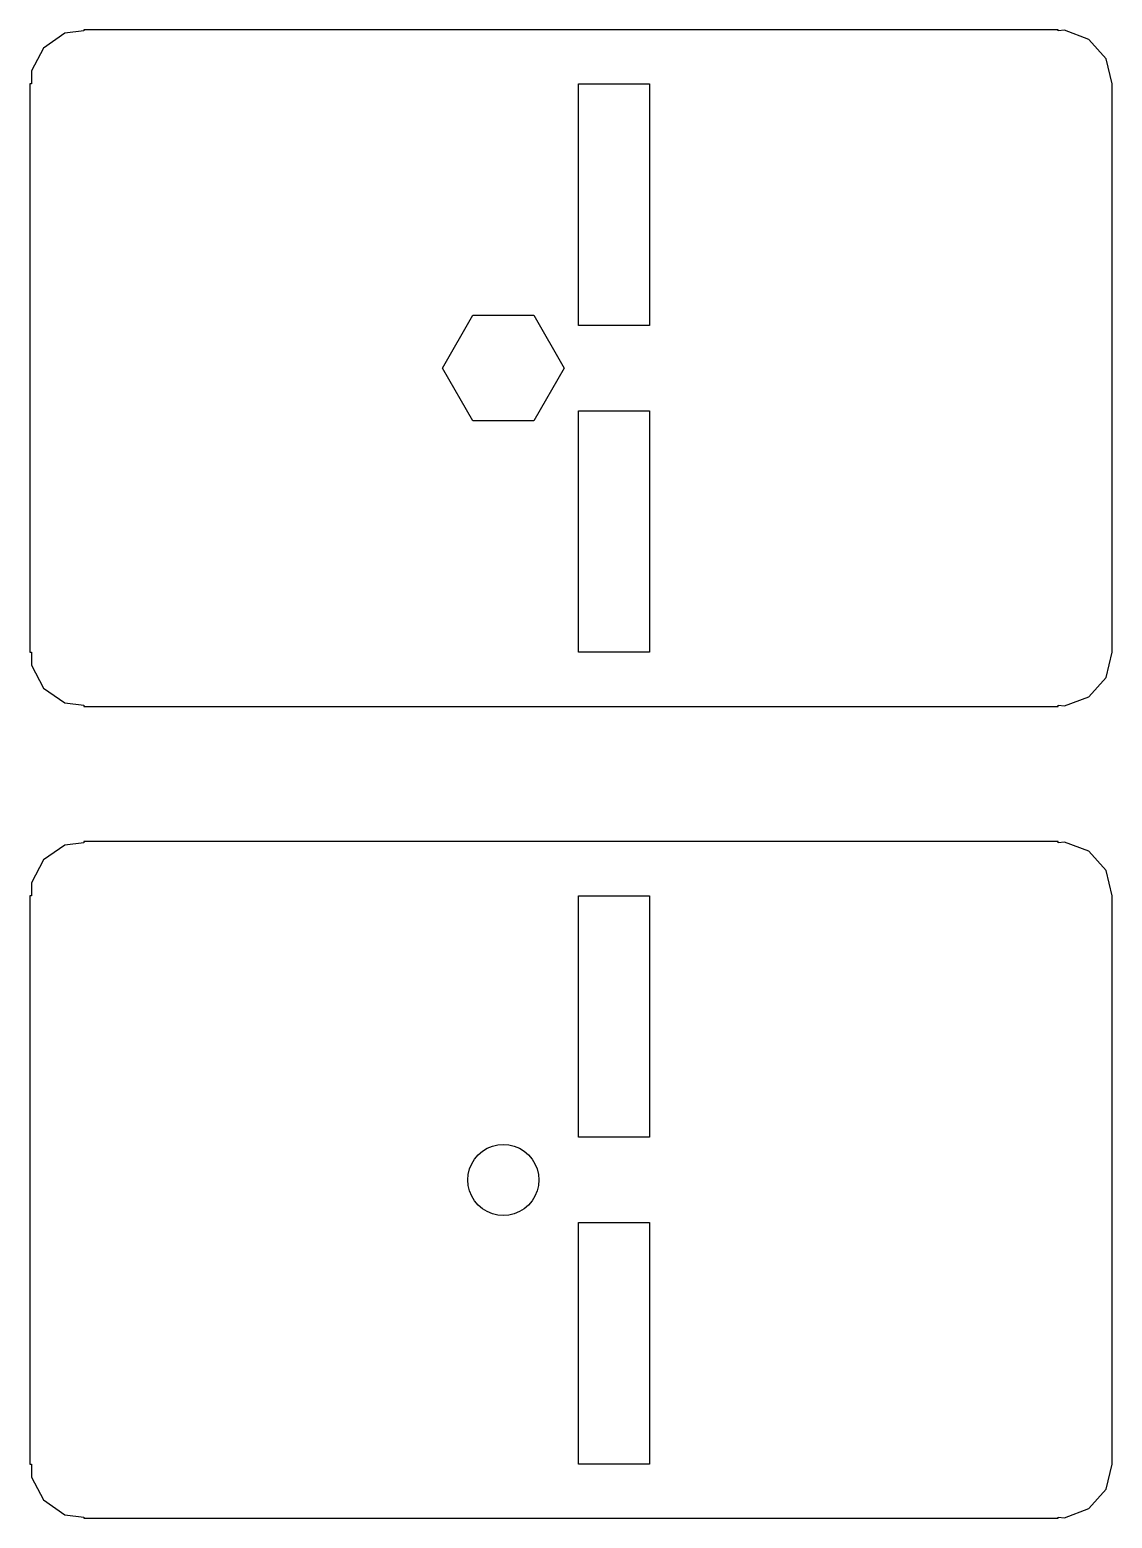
# Model space of a CAD drawing. Header units: metres. Extents: x -40 to 40, y -25 to 85.
import ezdxf

# ---------------------------------------------------------------- set-up
doc = ezdxf.new("R2010")
doc.units = ezdxf.units.M

msp = doc.modelspace()

# ---------------------------------------------------------------- linework, layer by layer
for p, q in [((-37.4184, 84.7401), (-38.994, 83.6525)), ((-36, 84.9123), (-37.4184, 84.7401)), ((36, 85), (-36, 85)), ((-36, 85), (-36, 84.9123)), ((36, 84.9123), (36, 85)), ((36.4821, 84.9708), (36, 84.9123)), ((38.2722, 84.2919), (36.4821, 84.9708)), ((-38.994, 83.6525), (-39.8838, 81.9573)), ((39.5418, 82.8589), (38.2722, 84.2919)), ((40, 81), (39.5418, 82.8589)), ((-39.8838, 81.9573), (-39.8838, 81)), ((-39.8838, 81), (-40, 81)), ((-40, 81), (-40, 39)), ((0.549988, 63.15), (0.549988, 81)), ((0.549988, 81), (5.79999, 81)), ((5.79999, 81), (5.79999, 63.15)), ((40, 39), (40, 81)), ((-9.5, 60), (-7.24998, 63.8971)), ((-7.24998, 63.8971), (-2.75, 63.8971)), ((-2.75, 63.8971), (-0.5, 60)), ((5.79999, 63.15), (0.549988, 63.15)), ((-7.25, 56.1029), (-9.5, 60)), ((-0.5, 60), (-2.75, 56.1029)), ((-2.75, 56.1029), (-7.25, 56.1029)), ((0.549988, 39), (0.549988, 56.85)), ((0.549988, 56.85), (5.79999, 56.85)), ((5.79999, 56.85), (5.79999, 39)), ((-40, 39), (-39.8838, 39)), ((-39.8838, 39), (-39.8838, 38.0427)), ((5.79999, 39), (0.549988, 39)), ((39.5418, 37.1411), (40, 39)), ((-39.8838, 38.0427), (-38.994, 36.3475)), ((-38.994, 36.3475), (-37.4184, 35.2599)), ((38.2722, 35.7081), (39.5418, 37.1411)), ((-37.4184, 35.2599), (-36, 35.0877)), ((36.4821, 35.0292), (38.2722, 35.7081)), ((-36, 35.0877), (-36, 35)), ((-36, 35), (36, 35)), ((36, 35.0877), (36.4821, 35.0292)), ((36, 35), (36, 35.0877)), ((-37.4184, 24.7401), (-38.994, 23.6525)), ((-36, 24.9123), (-37.4184, 24.7401)), ((36, 25), (-36, 25)), ((-36, 25), (-36, 24.9123)), ((36, 24.9123), (36, 25)), ((36.4821, 24.9708), (36, 24.9123)), ((38.2722, 24.2919), (36.4821, 24.9708)), ((39.5418, 22.8589), (38.2722, 24.2919)), ((-38.994, 23.6525), (-39.8838, 21.9573)), ((40, 21), (39.5418, 22.8589)), ((-39.8838, 21), (-40, 21)), ((-40, 21), (-40, -21)), ((-39.8838, 21.9573), (-39.8838, 21)), ((0.549988, 3.14999), (0.549988, 21)), ((0.549988, 21), (5.79999, 21)), ((5.79999, 21), (5.79999, 3.14999)), ((40, -21), (40, 21)), ((-6.54292, 2.12366), (-6.19171, 2.33888)), ((-6.19171, 2.33888), (-5.81116, 2.49652)), ((-5.81116, 2.49652), (-5.41063, 2.59268)), ((-5.41063, 2.59268), (-5, 2.625)), ((-5, 2.625), (-4.58936, 2.59268)), ((-4.58936, 2.59268), (-4.18883, 2.49652)), ((-4.18883, 2.49652), (-3.80827, 2.33888)), ((-3.80827, 2.33888), (-3.45706, 2.12366)), ((5.79999, 3.14999), (0.549988, 3.14999)), ((-7.49652, 0.811157), (-7.33888, 1.19171)), ((-7.33888, 1.19171), (-7.12366, 1.54292)), ((-7.12366, 1.54292), (-6.85614, 1.85614)), ((-6.85614, 1.85614), (-6.54292, 2.12366)), ((-3.45706, 2.12366), (-3.14384, 1.85614)), ((-3.14384, 1.85614), (-2.87633, 1.54292)), ((-2.87633, 1.54292), (-2.6611, 1.19171)), ((-2.6611, 1.19171), (-2.50346, 0.811157)), ((-7.625, 0), (-7.59268, 0.410629)), ((-7.59268, -0.410629), (-7.625, 0)), ((-7.59268, 0.410629), (-7.49652, 0.811157)), ((-2.50346, 0.811157), (-2.40732, 0.410629)), ((-2.40732, 0.410629), (-2.375, 0)), ((-2.375, 0), (-2.40732, -0.410629)), ((-7.49652, -0.811157), (-7.59268, -0.410629)), ((-7.33888, -1.19171), (-7.49652, -0.811157)), ((-2.50346, -0.811157), (-2.6611, -1.19171)), ((-2.40732, -0.410629), (-2.50346, -0.811157)), ((-7.12366, -1.54292), (-7.33888, -1.19171)), ((-6.85614, -1.85614), (-7.12366, -1.54292)), ((-6.54292, -2.12366), (-6.85614, -1.85614)), ((-6.19171, -2.33888), (-6.54292, -2.12366)), ((-3.45706, -2.12366), (-3.80827, -2.33888)), ((-3.14384, -1.85614), (-3.45706, -2.12366)), ((-2.87633, -1.54292), (-3.14384, -1.85614)), ((-2.6611, -1.19171), (-2.87633, -1.54292)), ((-5.81116, -2.49652), (-6.19171, -2.33888)), ((-5.41063, -2.59268), (-5.81116, -2.49652)), ((-5, -2.625), (-5.41063, -2.59268)), ((-4.58936, -2.59268), (-5, -2.625)), ((-4.18883, -2.49652), (-4.58936, -2.59268)), ((-3.80827, -2.33888), (-4.18883, -2.49652)), ((0.549988, -21), (0.549988, -3.14999)), ((0.549988, -3.14999), (5.79999, -3.14999)), ((5.79999, -3.14999), (5.79999, -21)), ((-40, -21), (-39.8838, -21)), ((-39.8838, -21), (-39.8838, -21.9573)), ((-39.8838, -21.9573), (-38.994, -23.6525)), ((5.79999, -21), (0.549988, -21)), ((39.5418, -22.8589), (40, -21)), ((38.2722, -24.2919), (39.5418, -22.8589)), ((-38.994, -23.6525), (-37.4184, -24.7401)), ((-37.4184, -24.7401), (-36, -24.9123)), ((-36, -24.9123), (-36, -25)), ((-36, -25), (36, -25)), ((36, -24.9123), (36.4821, -24.9708)), ((36, -25), (36, -24.9123)), ((36.4821, -24.9708), (38.2722, -24.2919))]:
    msp.add_line(p, q)

doc.saveas('drawing.dxf')
